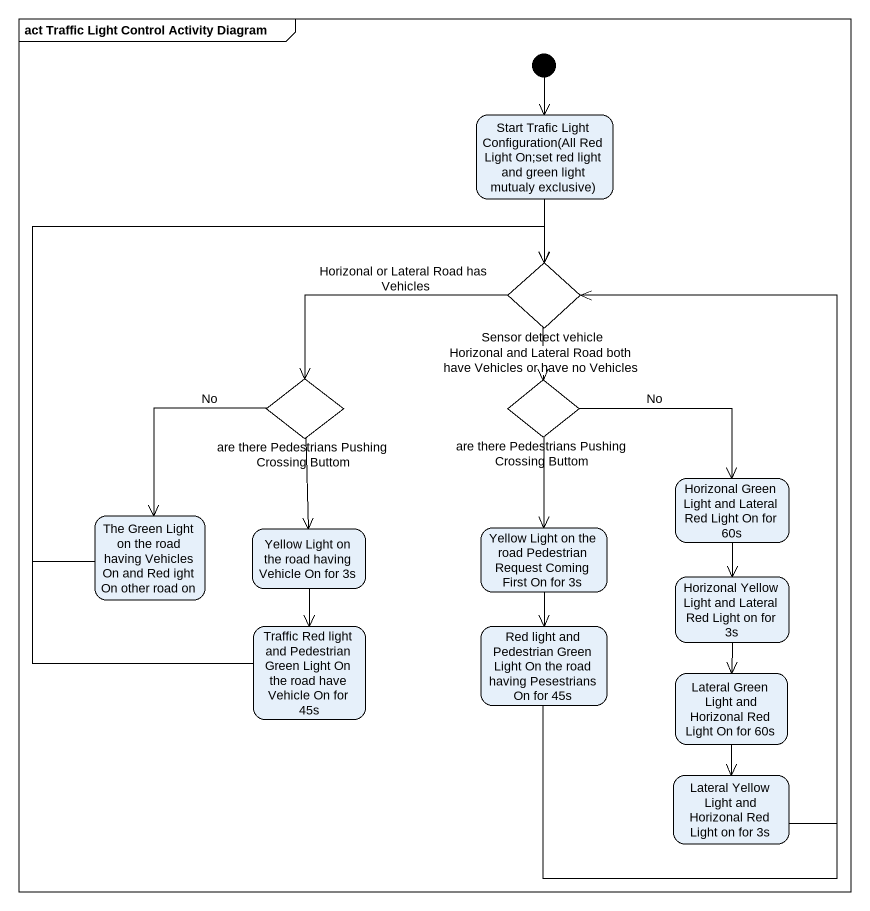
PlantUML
@startuml
mainframe act Traffic Light Control Activity Diagram
hide empty description
state "Start Trafic Light Configuration(All Red Light On;set red light and green light mutualy exclusive)" as Start_Trafic_Light
state "Sensor detect vehicle" as Sensor_detect_vehicle <<choice>>
state "are there Pedestrians Pushing Crossing Buttom" as are_there_Pedestrians <<choice>>
state "are there Pedestrians Pushing Crossing Buttom" as are_there_Pedestrians_2 <<choice>>
state "Horizonal Green Light and Lateral Red Light On for 60s" as Horizonal_Green_Light_and
state "The Green Light on the road having Vehicles On and Red ight On other road on" as The_Green_Light_on_the_road
state "Yellow Light on the road having Vehicle On for 3s" as Yellow_Light_on_the_road
state "Yellow Light on the road Pedestrian Request Coming First On for 3s" as Yellow_Light_on_the_road_2
state "Horizonal Yellow Light and Lateral Red Light on for 3s" as Horizonal_Yellow_Light_and
state "Traffic Red light and Pedestrian Green Light On the road have Vehicle On for 45s" as Traffic_Red_light_and
state "Red light and Pedestrian Green Light On the road having Pesestrians On for 45s" as Red_light_and_Pedestrian
state "Lateral Green Light and Horizonal Red Light On for 60s" as Lateral_Green_Light_and
state "Lateral Yellow Light and Horizonal Red Light on for 3s" as Lateral_Yellow_Light_and
[*] --> Start_Trafic_Light
Start_Trafic_Light --> Sensor_detect_vehicle
Sensor_detect_vehicle -left-> are_there_Pedestrians : Horizonal or Lateral Road has Vehicles
Sensor_detect_vehicle --> are_there_Pedestrians_2 : Horizonal and Lateral Road both have Vehicles or have no Vehicles
are_there_Pedestrians --> The_Green_Light_on_the_road : No
are_there_Pedestrians --> Yellow_Light_on_the_road
are_there_Pedestrians_2 -right-> Horizonal_Green_Light_and : No
are_there_Pedestrians_2 --> Yellow_Light_on_the_road_2
Horizonal_Green_Light_and --> Horizonal_Yellow_Light_and
The_Green_Light_on_the_road -up-> Sensor_detect_vehicle
Yellow_Light_on_the_road --> Traffic_Red_light_and
Yellow_Light_on_the_road_2 --> Red_light_and_Pedestrian
Horizonal_Yellow_Light_and --> Lateral_Green_Light_and
Traffic_Red_light_and -up-> Sensor_detect_vehicle
Red_light_and_Pedestrian -up-> Sensor_detect_vehicle
Lateral_Green_Light_and --> Lateral_Yellow_Light_and
Lateral_Yellow_Light_and -up-> Sensor_detect_vehicle
@enduml
